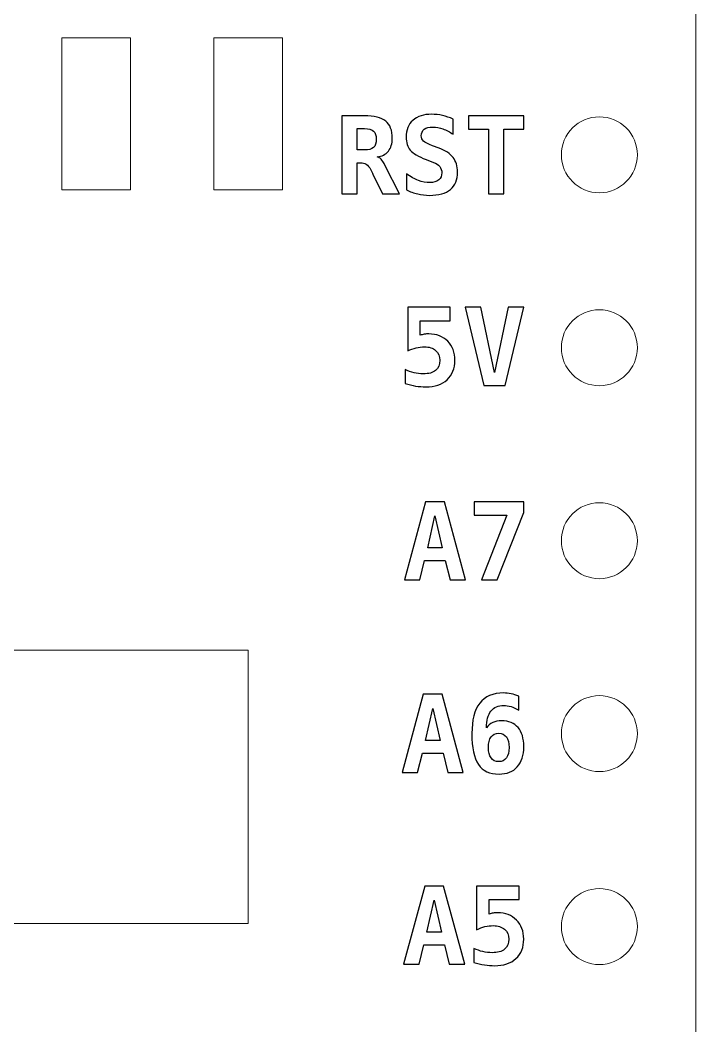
# Model space of a CAD drawing. Header units: centimetres. Extents: x -11.47 to -9.52, y -17.21 to -11.84.
# Drawn here: x -10.5 to -9.611, y -14.527 to -13.203 of the extents above; entities that cross this region are included whole.
import ezdxf

# ---------------------------------------------------------------- set-up
doc = ezdxf.new("R2010")
doc.units = ezdxf.units.CM
doc.header["$MEASUREMENT"] = 0
doc.layers.add('Layer 1', color=7, linetype='Continuous')

msp = doc.modelspace()

# ---------------------------------------------------------------- linework, layer by layer
at = {"layer": 'Layer 1', "lineweight": 20}
for points in [[(-10.445, -13.426), (-10.355, -13.426), (-10.355, -13.226), (-10.445, -13.226), (-10.445, -13.426)], [(-10.245, -13.426), (-10.155, -13.426), (-10.155, -13.226), (-10.245, -13.226), (-10.245, -13.426)]]:
    msp.add_lwpolyline(points, close=True, dxfattribs=at)
at = {"layer": 'Layer 1', "color": 7, "lineweight": 20}
msp.add_open_spline([(-9.611, -16.80899), (-9.611, -16.80899), (-11.389, -16.80899), (-11.389, -16.80899), (-11.389, -16.80899), (-11.389, -16.80899), (-11.389, -12.49099), (-11.389, -12.49099), (-11.389, -12.49099), (-11.389, -12.49099), (-9.611, -12.49099), (-9.611, -12.49099), (-9.611, -12.49099), (-9.611, -12.49099), (-9.611, -16.80899), (-9.611, -16.80899)], degree=3, knots=[0, 0, 0, 0, 0.25, 0.25, 0.25, 0.25, 0.5, 0.5, 0.5, 0.5, 0.75, 0.75, 0.75, 0.75, 1, 1, 1, 1], dxfattribs=at)
at = {"layer": 'Layer 1'}
for points, knots in [([(-10.03044, -13.38277), (-10.02842, -13.38317), (-10.02666, -13.38414), (-10.02517, -13.38564), (-10.02517, -13.38564), (-10.02367, -13.38713), (-10.02186, -13.39004), (-10.01969, -13.39435), (-10.01969, -13.39435), (-10.01969, -13.39435), (-10.00107, -13.43134), (-10.00107, -13.43134), (-10.00107, -13.43134), (-10.00107, -13.43134), (-10.02341, -13.43134), (-10.02341, -13.43134), (-10.02341, -13.43134), (-10.02341, -13.43134), (-10.0358, -13.40538), (-10.0358, -13.40538), (-10.0358, -13.40538), (-10.03618, -13.40465), (-10.03668, -13.40364), (-10.03726, -13.40234), (-10.03726, -13.40234), (-10.04088, -13.39458), (-10.04517, -13.3907), (-10.05008, -13.3907), (-10.05008, -13.3907), (-10.05008, -13.3907), (-10.05655, -13.3907), (-10.05655, -13.3907), (-10.05655, -13.3907), (-10.05655, -13.3907), (-10.05655, -13.43134), (-10.05655, -13.43134), (-10.05655, -13.43134), (-10.05655, -13.43134), (-10.07687, -13.43134), (-10.07687, -13.43134), (-10.07687, -13.43134), (-10.07687, -13.43134), (-10.07687, -13.32847), (-10.07687, -13.32847), (-10.07687, -13.32847), (-10.07687, -13.32847), (-10.04752, -13.32847), (-10.04752, -13.32847), (-10.04752, -13.32847), (-10.0343, -13.32847), (-10.0248, -13.33082), (-10.01904, -13.3355), (-10.01904, -13.3355), (-10.01327, -13.34018), (-10.01038, -13.3478), (-10.01038, -13.35839), (-10.01038, -13.35839), (-10.01038, -13.36544), (-10.0121, -13.37109), (-10.01556, -13.37527), (-10.01556, -13.37527), (-10.01899, -13.37944), (-10.02395, -13.38195), (-10.03044, -13.38277)], [0, 0, 0, 0, 0.0625, 0.0625, 0.0625, 0.0625, 0.125, 0.125, 0.125, 0.125, 0.1875, 0.1875, 0.1875, 0.1875, 0.25, 0.25, 0.25, 0.25, 0.3125, 0.3125, 0.3125, 0.3125, 0.375, 0.375, 0.375, 0.375, 0.4375, 0.4375, 0.4375, 0.4375, 0.5, 0.5, 0.5, 0.5, 0.5625, 0.5625, 0.5625, 0.5625, 0.625, 0.625, 0.625, 0.625, 0.6875, 0.6875, 0.6875, 0.6875, 0.75, 0.75, 0.75, 0.75, 0.8125, 0.8125, 0.8125, 0.8125, 0.875, 0.875, 0.875, 0.875, 0.9375, 0.9375, 0.9375, 0.9375, 1, 1, 1, 1]), ([(-9.96595, -13.38621), (-9.97618, -13.3823), (-9.98312, -13.37819), (-9.98677, -13.37391), (-9.98677, -13.37391), (-9.99039, -13.3696), (-9.9922, -13.36384), (-9.9922, -13.35658), (-9.9922, -13.35658), (-9.9922, -13.34726), (-9.98921, -13.33992), (-9.98324, -13.33461), (-9.98324, -13.33461), (-9.97727, -13.32927), (-9.96908, -13.32661), (-9.95864, -13.32661), (-9.95864, -13.32661), (-9.95391, -13.32661), (-9.94919, -13.32715), (-9.94446, -13.32824), (-9.94446, -13.32824), (-9.93971, -13.32932), (-9.93503, -13.33089), (-9.93039, -13.33301), (-9.93039, -13.33301), (-9.93039, -13.33301), (-9.93039, -13.35286), (-9.93039, -13.35286), (-9.93039, -13.35286), (-9.93477, -13.34978), (-9.93919, -13.34745), (-9.94368, -13.34583), (-9.94368, -13.34583), (-9.9482, -13.34423), (-9.95264, -13.34343), (-9.95706, -13.34343), (-9.95706, -13.34343), (-9.96198, -13.34343), (-9.96574, -13.34442), (-9.96835, -13.34639), (-9.96835, -13.34639), (-9.97096, -13.34837), (-9.97228, -13.35119), (-9.97228, -13.35486), (-9.97228, -13.35486), (-9.97228, -13.3577), (-9.97132, -13.36006), (-9.96941, -13.36191), (-9.96941, -13.36191), (-9.96751, -13.36377), (-9.96353, -13.36584), (-9.95746, -13.36808), (-9.95746, -13.36808), (-9.95746, -13.36808), (-9.94871, -13.37139), (-9.94871, -13.37139), (-9.94871, -13.37139), (-9.94046, -13.37443), (-9.93437, -13.37845), (-9.93046, -13.38346), (-9.93046, -13.38346), (-9.92656, -13.38847), (-9.92461, -13.39477), (-9.92461, -13.40239), (-9.92461, -13.40239), (-9.92461, -13.41278), (-9.92767, -13.42052), (-9.9338, -13.42565), (-9.9338, -13.42565), (-9.93994, -13.43078), (-9.94921, -13.43334), (-9.9616, -13.43334), (-9.9616, -13.43334), (-9.96671, -13.43334), (-9.97181, -13.43273), (-9.97694, -13.4315), (-9.97694, -13.4315), (-9.98204, -13.43028), (-9.987, -13.42849), (-9.99178, -13.4261), (-9.99178, -13.4261), (-9.99178, -13.4261), (-9.99178, -13.40507), (-9.99178, -13.40507), (-9.99178, -13.40507), (-9.98637, -13.40893), (-9.9811, -13.41182), (-9.97604, -13.4137), (-9.97604, -13.4137), (-9.97096, -13.41558), (-9.96595, -13.41652), (-9.96099, -13.41652), (-9.96099, -13.41652), (-9.95598, -13.41652), (-9.9521, -13.41539), (-9.94935, -13.41311), (-9.94935, -13.41311), (-9.9466, -13.41083), (-9.94521, -13.40766), (-9.94521, -13.40356), (-9.94521, -13.40356), (-9.94521, -13.40048), (-9.94613, -13.39778), (-9.94796, -13.39547), (-9.94796, -13.39547), (-9.9498, -13.39315), (-9.95245, -13.39131), (-9.95596, -13.38999), (-9.95596, -13.38999), (-9.95596, -13.38999), (-9.96595, -13.38621), (-9.96595, -13.38621)], [0, 0, 0, 0, 0.0357143, 0.0357143, 0.0357143, 0.0357143, 0.0714286, 0.0714286, 0.0714286, 0.0714286, 0.1071429, 0.1071429, 0.1071429, 0.1071429, 0.1428571, 0.1428571, 0.1428571, 0.1428571, 0.1785714, 0.1785714, 0.1785714, 0.1785714, 0.2142857, 0.2142857, 0.2142857, 0.2142857, 0.25, 0.25, 0.25, 0.25, 0.2857143, 0.2857143, 0.2857143, 0.2857143, 0.3214286, 0.3214286, 0.3214286, 0.3214286, 0.3571429, 0.3571429, 0.3571429, 0.3571429, 0.3928571, 0.3928571, 0.3928571, 0.3928571, 0.4285714, 0.4285714, 0.4285714, 0.4285714, 0.4642857, 0.4642857, 0.4642857, 0.4642857, 0.5, 0.5, 0.5, 0.5, 0.5357143, 0.5357143, 0.5357143, 0.5357143, 0.5714286, 0.5714286, 0.5714286, 0.5714286, 0.6071429, 0.6071429, 0.6071429, 0.6071429, 0.6428571, 0.6428571, 0.6428571, 0.6428571, 0.6785714, 0.6785714, 0.6785714, 0.6785714, 0.7142857, 0.7142857, 0.7142857, 0.7142857, 0.75, 0.75, 0.75, 0.75, 0.7857143, 0.7857143, 0.7857143, 0.7857143, 0.8214286, 0.8214286, 0.8214286, 0.8214286, 0.8571429, 0.8571429, 0.8571429, 0.8571429, 0.8928571, 0.8928571, 0.8928571, 0.8928571, 0.9285714, 0.9285714, 0.9285714, 0.9285714, 0.9642857, 0.9642857, 0.9642857, 0.9642857, 1, 1, 1, 1]), ([(-9.86351, -13.43134), (-9.86351, -13.43134), (-9.88383, -13.43134), (-9.88383, -13.43134), (-9.88383, -13.43134), (-9.88383, -13.43134), (-9.88383, -13.34625), (-9.88383, -13.34625), (-9.88383, -13.34625), (-9.88383, -13.34625), (-9.90993, -13.34625), (-9.90993, -13.34625), (-9.90993, -13.34625), (-9.90993, -13.34625), (-9.90993, -13.32847), (-9.90993, -13.32847), (-9.90993, -13.32847), (-9.90993, -13.32847), (-9.8374, -13.32847), (-9.8374, -13.32847), (-9.8374, -13.32847), (-9.8374, -13.32847), (-9.8374, -13.34625), (-9.8374, -13.34625), (-9.8374, -13.34625), (-9.8374, -13.34625), (-9.86351, -13.34625), (-9.86351, -13.34625), (-9.86351, -13.34625), (-9.86351, -13.34625), (-9.86351, -13.43134), (-9.86351, -13.43134)], [0, 0, 0, 0, 0.125, 0.125, 0.125, 0.125, 0.25, 0.25, 0.25, 0.25, 0.375, 0.375, 0.375, 0.375, 0.5, 0.5, 0.5, 0.5, 0.625, 0.625, 0.625, 0.625, 0.75, 0.75, 0.75, 0.75, 0.875, 0.875, 0.875, 0.875, 1, 1, 1, 1]), ([(-10.05655, -13.34557), (-10.05655, -13.34557), (-10.05655, -13.3736), (-10.05655, -13.3736), (-10.05655, -13.3736), (-10.05655, -13.3736), (-10.04698, -13.3736), (-10.04698, -13.3736), (-10.04698, -13.3736), (-10.04143, -13.3736), (-10.03743, -13.37252), (-10.03503, -13.37033), (-10.03503, -13.37033), (-10.03261, -13.36815), (-10.03141, -13.36455), (-10.03141, -13.35956), (-10.03141, -13.35956), (-10.03141, -13.35455), (-10.03261, -13.35095), (-10.03498, -13.34881), (-10.03498, -13.34881), (-10.03738, -13.34665), (-10.04138, -13.34557), (-10.04698, -13.34557), (-10.04698, -13.34557), (-10.04698, -13.34557), (-10.05655, -13.34557), (-10.05655, -13.34557)], [0, 0, 0, 0, 0.1428571, 0.1428571, 0.1428571, 0.1428571, 0.2857143, 0.2857143, 0.2857143, 0.2857143, 0.4285714, 0.4285714, 0.4285714, 0.4285714, 0.5714286, 0.5714286, 0.5714286, 0.5714286, 0.7142857, 0.7142857, 0.7142857, 0.7142857, 0.8571429, 0.8571429, 0.8571429, 0.8571429, 1, 1, 1, 1]), ([(-9.99009, -13.58061), (-9.99009, -13.58061), (-9.93421, -13.58061), (-9.93421, -13.58061), (-9.93421, -13.58061), (-9.93421, -13.58061), (-9.93421, -13.59853), (-9.93421, -13.59853), (-9.93421, -13.59853), (-9.93421, -13.59853), (-9.97363, -13.59853), (-9.97363, -13.59853), (-9.97363, -13.59853), (-9.97363, -13.59853), (-9.97363, -13.61761), (-9.97363, -13.61761), (-9.97363, -13.61761), (-9.97198, -13.61697), (-9.9702, -13.6165), (-9.96831, -13.61619), (-9.96831, -13.61619), (-9.96643, -13.61589), (-9.96443, -13.61575), (-9.96232, -13.61575), (-9.96232, -13.61575), (-9.95213, -13.61575), (-9.94386, -13.61897), (-9.93751, -13.62539), (-9.93751, -13.62539), (-9.93118, -13.63183), (-9.928, -13.64018), (-9.928, -13.65048), (-9.928, -13.65048), (-9.928, -13.66128), (-9.93144, -13.66979), (-9.9383, -13.67607), (-9.9383, -13.67607), (-9.94517, -13.68235), (-9.95453, -13.68548), (-9.96639, -13.68548), (-9.96639, -13.68548), (-9.97078, -13.68548), (-9.97525, -13.6851), (-9.97974, -13.68437), (-9.97974, -13.68437), (-9.98424, -13.68364), (-9.98885, -13.68254), (-9.99353, -13.68106), (-9.99353, -13.68106), (-9.99353, -13.68106), (-9.99353, -13.66274), (-9.99353, -13.66274), (-9.99353, -13.66274), (-9.98972, -13.66462), (-9.98579, -13.66603), (-9.98179, -13.66697), (-9.98179, -13.66697), (-9.97777, -13.66791), (-9.97372, -13.66838), (-9.96968, -13.66838), (-9.96968, -13.66838), (-9.96253, -13.66838), (-9.95707, -13.66685), (-9.95336, -13.6638), (-9.95336, -13.6638), (-9.94964, -13.66074), (-9.94778, -13.65632), (-9.94778, -13.65048), (-9.94778, -13.65048), (-9.94778, -13.6451), (-9.94964, -13.64079), (-9.95333, -13.63755), (-9.95333, -13.63755), (-9.95703, -13.63433), (-9.96196, -13.6327), (-9.9681, -13.6327), (-9.9681, -13.6327), (-9.97175, -13.6327), (-9.97537, -13.63315), (-9.97904, -13.63404), (-9.97904, -13.63404), (-9.98268, -13.63494), (-9.98638, -13.6363), (-9.99009, -13.63809), (-9.99009, -13.63809), (-9.99009, -13.63809), (-9.99009, -13.58061), (-9.99009, -13.58061)], [0, 0, 0, 0, 0.0454545, 0.0454545, 0.0454545, 0.0454545, 0.0909091, 0.0909091, 0.0909091, 0.0909091, 0.1363636, 0.1363636, 0.1363636, 0.1363636, 0.1818182, 0.1818182, 0.1818182, 0.1818182, 0.2272727, 0.2272727, 0.2272727, 0.2272727, 0.2727273, 0.2727273, 0.2727273, 0.2727273, 0.3181818, 0.3181818, 0.3181818, 0.3181818, 0.3636364, 0.3636364, 0.3636364, 0.3636364, 0.4090909, 0.4090909, 0.4090909, 0.4090909, 0.4545455, 0.4545455, 0.4545455, 0.4545455, 0.5, 0.5, 0.5, 0.5, 0.5454545, 0.5454545, 0.5454545, 0.5454545, 0.5909091, 0.5909091, 0.5909091, 0.5909091, 0.6363636, 0.6363636, 0.6363636, 0.6363636, 0.6818182, 0.6818182, 0.6818182, 0.6818182, 0.7272727, 0.7272727, 0.7272727, 0.7272727, 0.7727273, 0.7727273, 0.7727273, 0.7727273, 0.8181818, 0.8181818, 0.8181818, 0.8181818, 0.8636364, 0.8636364, 0.8636364, 0.8636364, 0.9090909, 0.9090909, 0.9090909, 0.9090909, 0.9545455, 0.9545455, 0.9545455, 0.9545455, 1, 1, 1, 1]), ([(-9.87598, -13.66652), (-9.87598, -13.66652), (-9.85787, -13.58061), (-9.85787, -13.58061), (-9.85787, -13.58061), (-9.85787, -13.58061), (-9.83741, -13.58061), (-9.83741, -13.58061), (-9.83741, -13.58061), (-9.83741, -13.58061), (-9.86187, -13.68348), (-9.86187, -13.68348), (-9.86187, -13.68348), (-9.86187, -13.68348), (-9.89004, -13.68348), (-9.89004, -13.68348), (-9.89004, -13.68348), (-9.89004, -13.68348), (-9.9145, -13.58061), (-9.9145, -13.58061), (-9.9145, -13.58061), (-9.9145, -13.58061), (-9.89404, -13.58061), (-9.89404, -13.58061), (-9.89404, -13.58061), (-9.89404, -13.58061), (-9.87598, -13.66652), (-9.87598, -13.66652)], [0, 0, 0, 0, 0.1428571, 0.1428571, 0.1428571, 0.1428571, 0.2857143, 0.2857143, 0.2857143, 0.2857143, 0.4285714, 0.4285714, 0.4285714, 0.4285714, 0.5714286, 0.5714286, 0.5714286, 0.5714286, 0.7142857, 0.7142857, 0.7142857, 0.7142857, 0.8571429, 0.8571429, 0.8571429, 0.8571429, 1, 1, 1, 1]), ([(-9.96666, -13.83661), (-9.96666, -13.83661), (-9.9418, -13.83661), (-9.9418, -13.83661), (-9.9418, -13.83661), (-9.9418, -13.83661), (-9.91403, -13.93948), (-9.91403, -13.93948), (-9.91403, -13.93948), (-9.91403, -13.93948), (-9.93435, -13.93948), (-9.93435, -13.93948), (-9.93435, -13.93948), (-9.93435, -13.93948), (-9.9407, -13.91406), (-9.9407, -13.91406), (-9.9407, -13.91406), (-9.9407, -13.91406), (-9.96791, -13.91406), (-9.96791, -13.91406), (-9.96791, -13.91406), (-9.96791, -13.91406), (-9.97412, -13.93948), (-9.97412, -13.93948), (-9.97412, -13.93948), (-9.97412, -13.93948), (-9.99444, -13.93948), (-9.99444, -13.93948), (-9.99444, -13.93948), (-9.99444, -13.93948), (-9.96666, -13.83661), (-9.96666, -13.83661)], [0, 0, 0, 0, 0.125, 0.125, 0.125, 0.125, 0.25, 0.25, 0.25, 0.25, 0.375, 0.375, 0.375, 0.375, 0.5, 0.5, 0.5, 0.5, 0.625, 0.625, 0.625, 0.625, 0.75, 0.75, 0.75, 0.75, 0.875, 0.875, 0.875, 0.875, 1, 1, 1, 1]), ([(-9.90246, -13.83661), (-9.90246, -13.83661), (-9.83741, -13.83661), (-9.83741, -13.83661), (-9.83741, -13.83661), (-9.83741, -13.83661), (-9.83741, -13.851), (-9.83741, -13.851), (-9.83741, -13.851), (-9.83741, -13.851), (-9.87228, -13.93948), (-9.87228, -13.93948), (-9.87228, -13.93948), (-9.87228, -13.93948), (-9.89303, -13.93948), (-9.89303, -13.93948), (-9.89303, -13.93948), (-9.89303, -13.93948), (-9.85954, -13.85453), (-9.85954, -13.85453), (-9.85954, -13.85453), (-9.85954, -13.85453), (-9.90246, -13.85453), (-9.90246, -13.85453), (-9.90246, -13.85453), (-9.90246, -13.85453), (-9.90246, -13.83661), (-9.90246, -13.83661)], [0, 0, 0, 0, 0.1428571, 0.1428571, 0.1428571, 0.1428571, 0.2857143, 0.2857143, 0.2857143, 0.2857143, 0.4285714, 0.4285714, 0.4285714, 0.4285714, 0.5714286, 0.5714286, 0.5714286, 0.5714286, 0.7142857, 0.7142857, 0.7142857, 0.7142857, 0.8571429, 0.8571429, 0.8571429, 0.8571429, 1, 1, 1, 1]), ([(-9.95427, -13.85521), (-9.95427, -13.85521), (-9.96384, -13.89731), (-9.96384, -13.89731), (-9.96384, -13.89731), (-9.96384, -13.89731), (-9.94463, -13.89731), (-9.94463, -13.89731), (-9.94463, -13.89731), (-9.94463, -13.89731), (-9.95427, -13.85521), (-9.95427, -13.85521)], [0, 0, 0, 0, 0.3333333, 0.3333333, 0.3333333, 0.3333333, 0.6666667, 0.6666667, 0.6666667, 0.6666667, 1, 1, 1, 1]), ([(-9.9696, -14.09019), (-9.9696, -14.09019), (-9.94474, -14.09019), (-9.94474, -14.09019), (-9.94474, -14.09019), (-9.94474, -14.09019), (-9.91697, -14.19306), (-9.91697, -14.19306), (-9.91697, -14.19306), (-9.91697, -14.19306), (-9.93729, -14.19306), (-9.93729, -14.19306), (-9.93729, -14.19306), (-9.93729, -14.19306), (-9.94364, -14.16764), (-9.94364, -14.16764), (-9.94364, -14.16764), (-9.94364, -14.16764), (-9.97085, -14.16764), (-9.97085, -14.16764), (-9.97085, -14.16764), (-9.97085, -14.16764), (-9.97706, -14.19306), (-9.97706, -14.19306), (-9.97706, -14.19306), (-9.97706, -14.19306), (-9.99738, -14.19306), (-9.99738, -14.19306), (-9.99738, -14.19306), (-9.99738, -14.19306), (-9.9696, -14.09019), (-9.9696, -14.09019)], [0, 0, 0, 0, 0.125, 0.125, 0.125, 0.125, 0.25, 0.25, 0.25, 0.25, 0.375, 0.375, 0.375, 0.375, 0.5, 0.5, 0.5, 0.5, 0.625, 0.625, 0.625, 0.625, 0.75, 0.75, 0.75, 0.75, 0.875, 0.875, 0.875, 0.875, 1, 1, 1, 1]), ([(-9.84376, -14.09261), (-9.84376, -14.09261), (-9.84376, -14.11108), (-9.84376, -14.11108), (-9.84376, -14.11108), (-9.84738, -14.10901), (-9.85086, -14.10745), (-9.8542, -14.10642), (-9.8542, -14.10642), (-9.85751, -14.10538), (-9.86071, -14.10487), (-9.86379, -14.10487), (-9.86379, -14.10487), (-9.87113, -14.10487), (-9.87673, -14.10734), (-9.88056, -14.11227), (-9.88056, -14.11227), (-9.88439, -14.11721), (-9.88639, -14.1245), (-9.88658, -14.13415), (-9.88658, -14.13415), (-9.88442, -14.13116), (-9.88167, -14.12893), (-9.87833, -14.12742), (-9.87833, -14.12742), (-9.87496, -14.12594), (-9.87101, -14.12519), (-9.86647, -14.12519), (-9.86647, -14.12519), (-9.85718, -14.12519), (-9.85003, -14.12813), (-9.84498, -14.13398), (-9.84498, -14.13398), (-9.83992, -14.13984), (-9.83741, -14.14814), (-9.83741, -14.15889), (-9.83741, -14.15889), (-9.83741, -14.17041), (-9.84025, -14.17935), (-9.84592, -14.1857), (-9.84592, -14.1857), (-9.85159, -14.19203), (-9.85956, -14.1952), (-9.86986, -14.1952), (-9.86986, -14.1952), (-9.8824, -14.1952), (-9.8915, -14.19099), (-9.89717, -14.18259), (-9.89717, -14.18259), (-9.90283, -14.17417), (-9.90568, -14.1606), (-9.90568, -14.14186), (-9.90568, -14.14186), (-9.90568, -14.12406), (-9.90222, -14.1107), (-9.89528, -14.10181), (-9.89528, -14.10181), (-9.88835, -14.09292), (-9.87795, -14.08847), (-9.86408, -14.08847), (-9.86408, -14.08847), (-9.86085, -14.08847), (-9.85754, -14.08883), (-9.85413, -14.08951), (-9.85413, -14.08951), (-9.85069, -14.09019), (-9.84724, -14.09123), (-9.84376, -14.09261)], [0, 0, 0, 0, 0.0588235, 0.0588235, 0.0588235, 0.0588235, 0.1176471, 0.1176471, 0.1176471, 0.1176471, 0.1764706, 0.1764706, 0.1764706, 0.1764706, 0.2352941, 0.2352941, 0.2352941, 0.2352941, 0.2941176, 0.2941176, 0.2941176, 0.2941176, 0.3529412, 0.3529412, 0.3529412, 0.3529412, 0.4117647, 0.4117647, 0.4117647, 0.4117647, 0.4705882, 0.4705882, 0.4705882, 0.4705882, 0.5294118, 0.5294118, 0.5294118, 0.5294118, 0.5882353, 0.5882353, 0.5882353, 0.5882353, 0.6470588, 0.6470588, 0.6470588, 0.6470588, 0.7058824, 0.7058824, 0.7058824, 0.7058824, 0.7647059, 0.7647059, 0.7647059, 0.7647059, 0.8235294, 0.8235294, 0.8235294, 0.8235294, 0.8823529, 0.8823529, 0.8823529, 0.8823529, 0.9411765, 0.9411765, 0.9411765, 0.9411765, 1, 1, 1, 1]), ([(-9.95721, -14.10879), (-9.95721, -14.10879), (-9.96678, -14.15089), (-9.96678, -14.15089), (-9.96678, -14.15089), (-9.96678, -14.15089), (-9.94757, -14.15089), (-9.94757, -14.15089), (-9.94757, -14.15089), (-9.94757, -14.15089), (-9.95721, -14.10879), (-9.95721, -14.10879)], [0, 0, 0, 0, 0.3333333, 0.3333333, 0.3333333, 0.3333333, 0.6666667, 0.6666667, 0.6666667, 0.6666667, 1, 1, 1, 1]), ([(-9.8704, -14.14151), (-9.8748, -14.14151), (-9.87816, -14.14311), (-9.88049, -14.14631), (-9.88049, -14.14631), (-9.88282, -14.1495), (-9.88397, -14.15411), (-9.88397, -14.16018), (-9.88397, -14.16018), (-9.88397, -14.1662), (-9.88282, -14.17081), (-9.88049, -14.17401), (-9.88049, -14.17401), (-9.87816, -14.17721), (-9.8748, -14.17881), (-9.8704, -14.17881), (-9.8704, -14.17881), (-9.86598, -14.17881), (-9.86259, -14.17721), (-9.86024, -14.17401), (-9.86024, -14.17401), (-9.85787, -14.17081), (-9.85669, -14.1662), (-9.85669, -14.16018), (-9.85669, -14.16018), (-9.85669, -14.15416), (-9.85787, -14.14955), (-9.86024, -14.14633), (-9.86024, -14.14633), (-9.86259, -14.14311), (-9.86598, -14.14151), (-9.8704, -14.14151)], [0, 0, 0, 0, 0.125, 0.125, 0.125, 0.125, 0.25, 0.25, 0.25, 0.25, 0.375, 0.375, 0.375, 0.375, 0.5, 0.5, 0.5, 0.5, 0.625, 0.625, 0.625, 0.625, 0.75, 0.75, 0.75, 0.75, 0.875, 0.875, 0.875, 0.875, 1, 1, 1, 1]), ([(-9.96768, -14.34261), (-9.96768, -14.34261), (-9.94282, -14.34261), (-9.94282, -14.34261), (-9.94282, -14.34261), (-9.94282, -14.34261), (-9.91505, -14.44548), (-9.91505, -14.44548), (-9.91505, -14.44548), (-9.91505, -14.44548), (-9.93537, -14.44548), (-9.93537, -14.44548), (-9.93537, -14.44548), (-9.93537, -14.44548), (-9.94172, -14.42006), (-9.94172, -14.42006), (-9.94172, -14.42006), (-9.94172, -14.42006), (-9.96893, -14.42006), (-9.96893, -14.42006), (-9.96893, -14.42006), (-9.96893, -14.42006), (-9.97514, -14.44548), (-9.97514, -14.44548), (-9.97514, -14.44548), (-9.97514, -14.44548), (-9.99546, -14.44548), (-9.99546, -14.44548), (-9.99546, -14.44548), (-9.99546, -14.44548), (-9.96768, -14.34261), (-9.96768, -14.34261)], [0, 0, 0, 0, 0.125, 0.125, 0.125, 0.125, 0.25, 0.25, 0.25, 0.25, 0.375, 0.375, 0.375, 0.375, 0.5, 0.5, 0.5, 0.5, 0.625, 0.625, 0.625, 0.625, 0.75, 0.75, 0.75, 0.75, 0.875, 0.875, 0.875, 0.875, 1, 1, 1, 1]), ([(-9.8995, -14.34261), (-9.8995, -14.34261), (-9.84362, -14.34261), (-9.84362, -14.34261), (-9.84362, -14.34261), (-9.84362, -14.34261), (-9.84362, -14.36053), (-9.84362, -14.36053), (-9.84362, -14.36053), (-9.84362, -14.36053), (-9.88304, -14.36053), (-9.88304, -14.36053), (-9.88304, -14.36053), (-9.88304, -14.36053), (-9.88304, -14.37961), (-9.88304, -14.37961), (-9.88304, -14.37961), (-9.88139, -14.37897), (-9.87961, -14.3785), (-9.87772, -14.37819), (-9.87772, -14.37819), (-9.87584, -14.37789), (-9.87384, -14.37775), (-9.87173, -14.37775), (-9.87173, -14.37775), (-9.86154, -14.37775), (-9.85327, -14.38097), (-9.84692, -14.38739), (-9.84692, -14.38739), (-9.84059, -14.39383), (-9.83741, -14.40218), (-9.83741, -14.41248), (-9.83741, -14.41248), (-9.83741, -14.42328), (-9.84085, -14.43179), (-9.84771, -14.43807), (-9.84771, -14.43807), (-9.85458, -14.44435), (-9.86394, -14.44748), (-9.8758, -14.44748), (-9.8758, -14.44748), (-9.88019, -14.44748), (-9.88466, -14.4471), (-9.88915, -14.44637), (-9.88915, -14.44637), (-9.89365, -14.44564), (-9.89826, -14.44454), (-9.90294, -14.44306), (-9.90294, -14.44306), (-9.90294, -14.44306), (-9.90294, -14.42474), (-9.90294, -14.42474), (-9.90294, -14.42474), (-9.89913, -14.42662), (-9.8952, -14.42803), (-9.8912, -14.42897), (-9.8912, -14.42897), (-9.88718, -14.42991), (-9.88313, -14.43038), (-9.87909, -14.43038), (-9.87909, -14.43038), (-9.87194, -14.43038), (-9.86648, -14.42885), (-9.86277, -14.4258), (-9.86277, -14.4258), (-9.85905, -14.42274), (-9.85719, -14.41832), (-9.85719, -14.41248), (-9.85719, -14.41248), (-9.85719, -14.4071), (-9.85905, -14.40279), (-9.86274, -14.39955), (-9.86274, -14.39955), (-9.86644, -14.39633), (-9.87137, -14.3947), (-9.87751, -14.3947), (-9.87751, -14.3947), (-9.88116, -14.3947), (-9.88478, -14.39515), (-9.88845, -14.39604), (-9.88845, -14.39604), (-9.89209, -14.39694), (-9.89579, -14.3983), (-9.8995, -14.40009), (-9.8995, -14.40009), (-9.8995, -14.40009), (-9.8995, -14.34261), (-9.8995, -14.34261)], [0, 0, 0, 0, 0.0454545, 0.0454545, 0.0454545, 0.0454545, 0.0909091, 0.0909091, 0.0909091, 0.0909091, 0.1363636, 0.1363636, 0.1363636, 0.1363636, 0.1818182, 0.1818182, 0.1818182, 0.1818182, 0.2272727, 0.2272727, 0.2272727, 0.2272727, 0.2727273, 0.2727273, 0.2727273, 0.2727273, 0.3181818, 0.3181818, 0.3181818, 0.3181818, 0.3636364, 0.3636364, 0.3636364, 0.3636364, 0.4090909, 0.4090909, 0.4090909, 0.4090909, 0.4545455, 0.4545455, 0.4545455, 0.4545455, 0.5, 0.5, 0.5, 0.5, 0.5454545, 0.5454545, 0.5454545, 0.5454545, 0.5909091, 0.5909091, 0.5909091, 0.5909091, 0.6363636, 0.6363636, 0.6363636, 0.6363636, 0.6818182, 0.6818182, 0.6818182, 0.6818182, 0.7272727, 0.7272727, 0.7272727, 0.7272727, 0.7727273, 0.7727273, 0.7727273, 0.7727273, 0.8181818, 0.8181818, 0.8181818, 0.8181818, 0.8636364, 0.8636364, 0.8636364, 0.8636364, 0.9090909, 0.9090909, 0.9090909, 0.9090909, 0.9545455, 0.9545455, 0.9545455, 0.9545455, 1, 1, 1, 1]), ([(-9.95529, -14.36121), (-9.95529, -14.36121), (-9.96486, -14.40331), (-9.96486, -14.40331), (-9.96486, -14.40331), (-9.96486, -14.40331), (-9.94565, -14.40331), (-9.94565, -14.40331), (-9.94565, -14.40331), (-9.94565, -14.40331), (-9.95529, -14.36121), (-9.95529, -14.36121)], [0, 0, 0, 0, 0.3333333, 0.3333333, 0.3333333, 0.3333333, 0.6666667, 0.6666667, 0.6666667, 0.6666667, 1, 1, 1, 1])]:
    msp.add_open_spline(points, degree=3, knots=knots, dxfattribs=at)
at = {"layer": 'Layer 1', "lineweight": 20}
for points in [[(-9.73799, -13.42997), (-9.7656, -13.42997), (-9.78799, -13.40758), (-9.78799, -13.37998), (-9.78799, -13.37998), (-9.78799, -13.35236), (-9.7656, -13.32997), (-9.73799, -13.32997), (-9.73799, -13.32997), (-9.71038, -13.32997), (-9.68799, -13.35236), (-9.68799, -13.37998), (-9.68799, -13.37998), (-9.68799, -13.40758), (-9.71038, -13.42997), (-9.73799, -13.42997)], [(-9.73799, -13.68397), (-9.7656, -13.68397), (-9.78799, -13.66158), (-9.78799, -13.63398), (-9.78799, -13.63398), (-9.78799, -13.60636), (-9.7656, -13.58397), (-9.73799, -13.58397), (-9.73799, -13.58397), (-9.71038, -13.58397), (-9.68799, -13.60636), (-9.68799, -13.63398), (-9.68799, -13.63398), (-9.68799, -13.66158), (-9.71038, -13.68397), (-9.73799, -13.68397)], [(-9.73799, -13.93797), (-9.7656, -13.93797), (-9.78799, -13.91558), (-9.78799, -13.88798), (-9.78799, -13.88798), (-9.78799, -13.86036), (-9.7656, -13.83797), (-9.73799, -13.83797), (-9.73799, -13.83797), (-9.71038, -13.83797), (-9.68799, -13.86036), (-9.68799, -13.88798), (-9.68799, -13.88798), (-9.68799, -13.91558), (-9.71038, -13.93797), (-9.73799, -13.93797)], [(-10.20001, -14.39195), (-10.20001, -14.39195), (-10.80001, -14.39195), (-10.80001, -14.39195), (-10.80001, -14.39195), (-10.80001, -14.39195), (-10.80001, -14.03195), (-10.80001, -14.03195), (-10.80001, -14.03195), (-10.80001, -14.03195), (-10.20001, -14.03195), (-10.20001, -14.03195), (-10.20001, -14.03195), (-10.20001, -14.03195), (-10.20001, -14.39195), (-10.20001, -14.39195)], [(-9.73799, -14.19197), (-9.7656, -14.19197), (-9.78799, -14.16958), (-9.78799, -14.14198), (-9.78799, -14.14198), (-9.78799, -14.11436), (-9.7656, -14.09197), (-9.73799, -14.09197), (-9.73799, -14.09197), (-9.71038, -14.09197), (-9.68799, -14.11436), (-9.68799, -14.14198), (-9.68799, -14.14198), (-9.68799, -14.16958), (-9.71038, -14.19197), (-9.73799, -14.19197)], [(-9.73799, -14.44597), (-9.7656, -14.44597), (-9.78799, -14.42358), (-9.78799, -14.39598), (-9.78799, -14.39598), (-9.78799, -14.36836), (-9.7656, -14.34597), (-9.73799, -14.34597), (-9.73799, -14.34597), (-9.71038, -14.34597), (-9.68799, -14.36836), (-9.68799, -14.39598), (-9.68799, -14.39598), (-9.68799, -14.42358), (-9.71038, -14.44597), (-9.73799, -14.44597)]]:
    msp.add_open_spline(points, degree=3, knots=[0, 0, 0, 0, 0.25, 0.25, 0.25, 0.25, 0.5, 0.5, 0.5, 0.5, 0.75, 0.75, 0.75, 0.75, 1, 1, 1, 1], dxfattribs=at)

doc.saveas('drawing.dxf')
